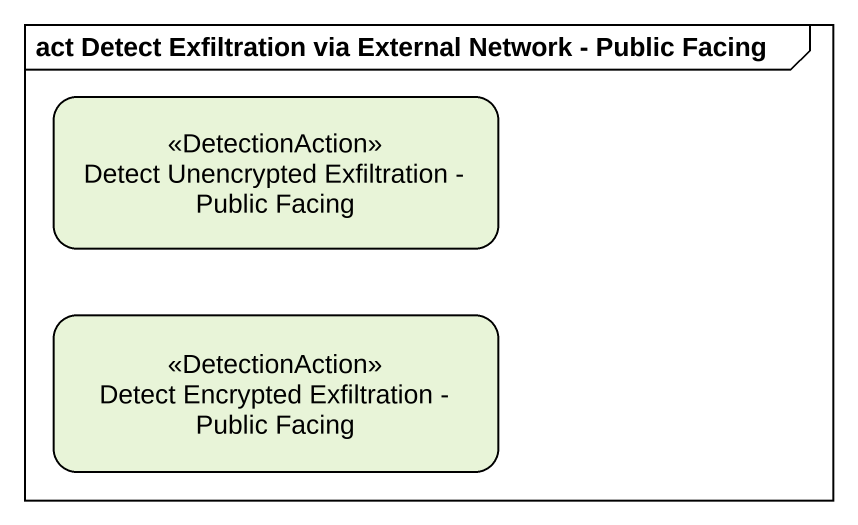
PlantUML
@startuml
mainframe act Detect Exfiltration via External Network - Public Facing
hide empty description
state "Detect Unencrypted Exfiltration - Public Facing" as Detect_Unencrypted <<DetectionAction>>
state "Detect Encrypted Exfiltration - Public Facing" as Detect_Encrypted <<DetectionAction>>
@enduml
